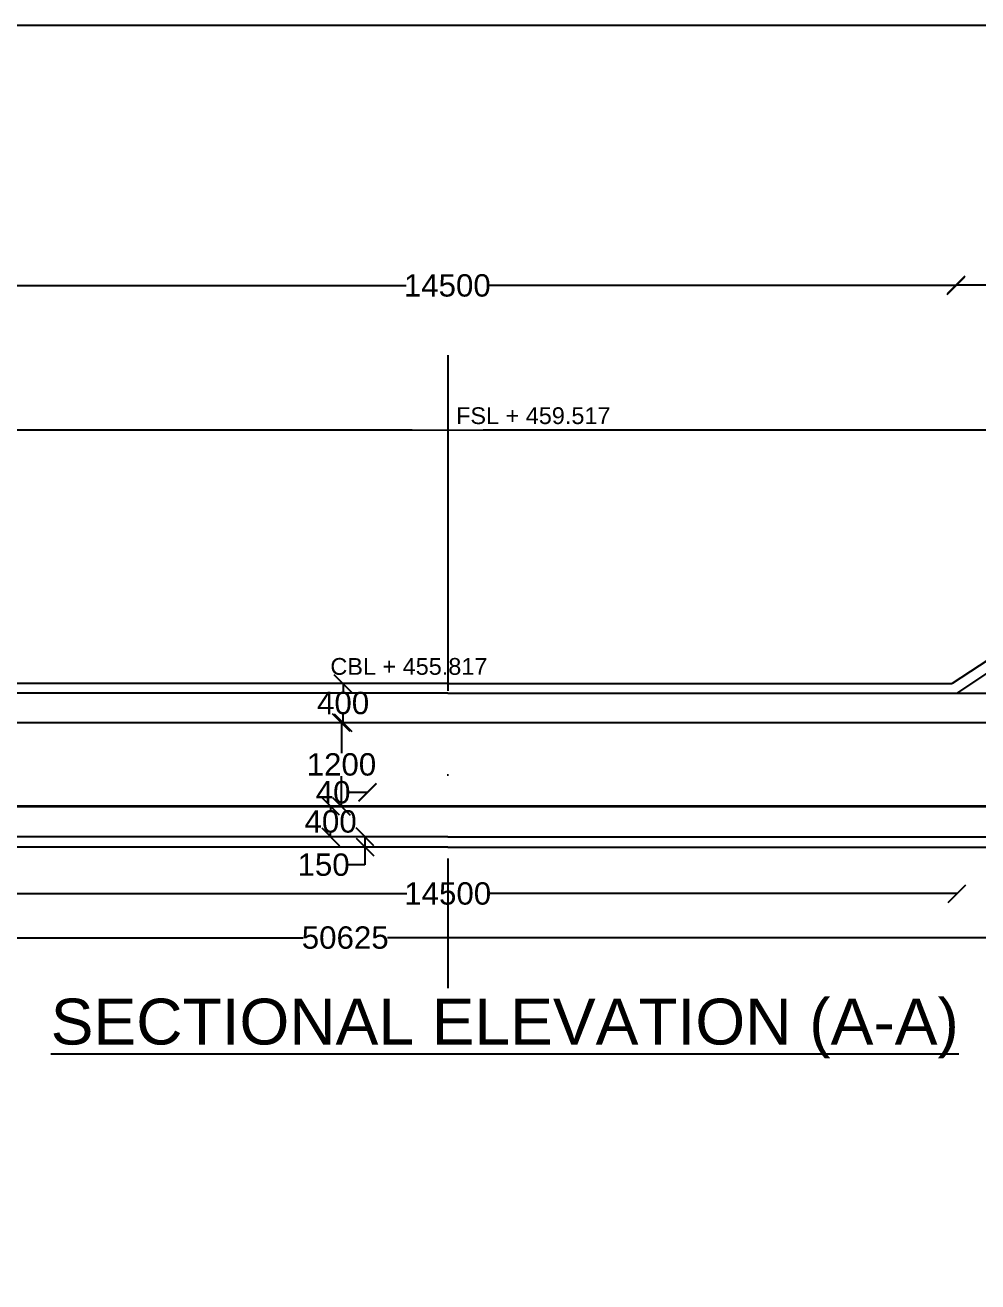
# Model space of a CAD drawing. Header units: millimetres. Extents: x 5124 to 6568637, y 2311 to 91879094.
# Drawn here: x 3549854 to 3554964, y 45951466 to 45958208 of the extents above; entities that cross this region are included whole.
import ezdxf

# ---------------------------------------------------------------- set-up
doc = ezdxf.new("R2010")
doc.units = ezdxf.units.MM
doc.header["$MEASUREMENT"] = 0
doc.linetypes.add('ACAD_ISO10W100', pattern=[18, 12, -3, 0, -3])
for name, color, linetype in [('DIMENSION', 7, 'Continuous'), ('DRAWING', 7, 'Continuous'), ('TEXT', 7, 'Continuous')]:
    doc.layers.add(name, color=color, linetype=linetype)
doc.styles.get("Standard").update_dxf_attribs({"font": 'arial.ttf', "height": 120})
doc.dimstyles.get("Standard").update_dxf_attribs({"dimtxt": 200, "dimasz": 110, "dimexe": 0.18, "dimexo": 0.0625, "dimgap": 0.09, "dimtad": 0, "dimtih": 1, "dimtoh": 1, "dimdec": 0, "dimzin": 0, "dimdsep": 46, "dimtxsty": 'Standard', "dimblk": 'OBLIQUE', "dimcen": 0.09, "dimse1": 1, "dimse2": 1, "dimadec": 0, "dimazin": 0, "dimtfac": 1, "dimtdec": 0, "dimtofl": 0, "dimtmove": 0, "dimatfit": 3, "dimfxl": 1, "dimtolj": 1, "dimtzin": 0, "dimarcsym": 0})

# ---------------------------------------------------------------- blocks, each defined once
blk = doc.blocks.new('_Oblique')
at = {"color": 0, "linetype": 'ByBlock', "lineweight": -2}
blk.add_line((-0.5, -0.5), (0.5, 0.5), dxfattribs=at)
blk = doc.blocks.new('*D63')
at = {"layer": 'Defpoints', "color": 0}
for p in [(3549389.5, 45956812.5), (3554847, 45956810.5), (3554847, 45956715)]:
    blk.add_point(p, dxfattribs=at)
at = {"layer": 'DIMENSION', "color": 0, "lineweight": -2}
for p, q in [((3549389.5, 45956810.5), (3551898.2, 45956810.5)), ((3554847, 45956810.5), (3552338.3, 45956810.5))]:
    blk.add_line(p, q, dxfattribs=at)
at = {"layer": 'DIMENSION', "color": 0, "lineweight": -2, "xscale": 95, "yscale": 95, "zscale": 95, "rotation": 180}
blk.add_blockref('_Oblique', (3549389.5, 45956810.5), dxfattribs=at)
at = {"layer": 'DIMENSION', "color": 0, "lineweight": -2, "xscale": 95, "yscale": 95, "zscale": 95}
blk.add_blockref('_Oblique', (3554847, 45956810.5), dxfattribs=at)
at = {"layer": 'DIMENSION', "color": 0, "insert": (3552118.2, 45956810.5), "char_height": 120, "attachment_point": 5}
blk.add_mtext('\\A1;14500', dxfattribs=at)
blk = doc.blocks.new('*D64')
at = {"layer": 'Defpoints', "color": 0}
for p in [(3554847, 45956810.5), (3557443, 45956814), (3557443, 45956388)]:
    blk.add_point(p, dxfattribs=at)
at = {"layer": 'DIMENSION', "color": 0, "lineweight": -2}
for p, q in [((3554847, 45956814), (3555965.9, 45956814)), ((3557443, 45956814), (3556324.1, 45956814))]:
    blk.add_line(p, q, dxfattribs=at)
at = {"layer": 'DIMENSION', "color": 0, "lineweight": -2, "xscale": 95, "yscale": 95, "zscale": 95, "rotation": 180}
blk.add_blockref('_Oblique', (3554847, 45956814), dxfattribs=at)
at = {"layer": 'DIMENSION', "color": 0, "lineweight": -2, "xscale": 95, "yscale": 95, "zscale": 95}
blk.add_blockref('_Oblique', (3557443, 45956814), dxfattribs=at)
at = {"layer": 'DIMENSION', "color": 0, "insert": (3556145, 45956814), "char_height": 120, "attachment_point": 5}
blk.add_mtext('\\A1;8850', dxfattribs=at)
blk = doc.blocks.new('*D82')
at = {"layer": 'Defpoints', "color": 0}
for p in [(3541725, 45953798), (3561416.6, 45953591), (3541725, 45953312)]:
    blk.add_point(p, dxfattribs=at)
at = {"layer": 'DIMENSION', "color": 0, "lineweight": -2}
for p, q in [((3541725, 45953312), (3551344.5, 45953312)), ((3561416.6, 45953312), (3551797.1, 45953312))]:
    blk.add_line(p, q, dxfattribs=at)
at = {"layer": 'DIMENSION', "color": 0, "lineweight": -2, "xscale": 95, "yscale": 95, "zscale": 95, "rotation": 180}
blk.add_blockref('_Oblique', (3541725, 45953312), dxfattribs=at)
at = {"layer": 'DIMENSION', "color": 0, "lineweight": -2, "xscale": 95, "yscale": 95, "zscale": 95}
blk.add_blockref('_Oblique', (3561416.6, 45953312), dxfattribs=at)
at = {"layer": 'DIMENSION', "color": 0, "insert": (3551570.8, 45953312), "char_height": 120, "attachment_point": 5}
blk.add_mtext('\\A1;50625', dxfattribs=at)
blk = doc.blocks.new('*D177')
at = {"layer": 'Defpoints', "color": 0}
for p in [(3551540, 45954675.5), (3551559.5, 45954465), (3551559.5, 45954465)]:
    blk.add_point(p, dxfattribs=at)
at = {"layer": 'DIMENSION', "color": 0, "lineweight": -2}
for p, q in [((3551559.5, 45954675.5), (3551559.5, 45954631.6)), ((3551559.5, 45954465), (3551559.5, 45954508.9))]:
    blk.add_line(p, q, dxfattribs=at)
at = {"layer": 'DIMENSION', "color": 0, "lineweight": -2, "xscale": 95, "yscale": 95, "zscale": 95}
for p, rotation in [((3551559.5, 45954675.5), 90), ((3551559.5, 45954465), 270)]:
    blk.add_blockref('_Oblique', p, dxfattribs=dict(at, rotation=rotation))
at = {"layer": 'DIMENSION', "color": 0, "insert": (3551559.5, 45954570.2), "char_height": 120, "attachment_point": 5}
blk.add_mtext('\\A1;400', dxfattribs=at)
blk = doc.blocks.new('*D178')
at = {"layer": 'Defpoints', "color": 0}
for p in [(3551559.5, 45954465), (3551550.5, 45954016.5), (3551550.5, 45954016.5)]:
    blk.add_point(p, dxfattribs=at)
at = {"layer": 'DIMENSION', "color": 0, "lineweight": -2}
for p, q in [((3551550.5, 45954465), (3551550.5, 45954302.1)), ((3551550.5, 45954016.5), (3551550.5, 45954179.4))]:
    blk.add_line(p, q, dxfattribs=at)
at = {"layer": 'DIMENSION', "color": 0, "lineweight": -2, "xscale": 95, "yscale": 95, "zscale": 95}
for p, rotation in [((3551550.5, 45954465), 90), ((3551550.5, 45954016.5), 270)]:
    blk.add_blockref('_Oblique', p, dxfattribs=dict(at, rotation=rotation))
at = {"layer": 'DIMENSION', "color": 0, "insert": (3551550.5, 45954240.8), "char_height": 120, "attachment_point": 5}
blk.add_mtext('\\A1;1200', dxfattribs=at)
blk = doc.blocks.new('*D179')
at = {"layer": 'Defpoints', "color": 0}
for p in [(3551689, 45954091.5), (3551689, 45954016.5), (3551691, 45954016.5)]:
    blk.add_point(p, dxfattribs=at)
at = {"layer": 'DIMENSION', "color": 0, "lineweight": -2}
for p, q in [((3551689, 45954091.5), (3551594, 45954091.5)), ((3551691, 45954091.5), (3551689, 45954091.5))]:
    blk.add_line(p, q, dxfattribs=at)
at = {"layer": 'DIMENSION', "color": 0, "lineweight": -2, "xscale": 95, "yscale": 95, "zscale": 95, "rotation": 180}
blk.add_blockref('_Oblique', (3551689, 45954091.5), dxfattribs=at)
at = {"layer": 'DIMENSION', "color": 0, "lineweight": -2, "xscale": 95, "yscale": 95, "zscale": 95}
blk.add_blockref('_Oblique', (3551691, 45954091.5), dxfattribs=at)
at = {"layer": 'DIMENSION', "color": 0, "insert": (3551505.8, 45954091.5), "char_height": 120, "attachment_point": 5}
blk.add_mtext('\\A1;40', dxfattribs=at)
blk = doc.blocks.new('*D180')
at = {"layer": 'Defpoints', "color": 0}
for p in [(3551474.5, 45954016.5), (3551492.5, 45953853), (3551492.5, 45953853)]:
    blk.add_point(p, dxfattribs=at)
at = {"layer": 'DIMENSION', "color": 0, "lineweight": -2}
for p, q in [((3551492.5, 45954016.5), (3551492.5, 45953996.1)), ((3551492.5, 45953853), (3551492.5, 45953873.4))]:
    blk.add_line(p, q, dxfattribs=at)
at = {"layer": 'DIMENSION', "color": 0, "lineweight": -2, "xscale": 95, "yscale": 95, "zscale": 95}
for p, rotation in [((3551492.5, 45954016.5), 90), ((3551492.5, 45953853), 270)]:
    blk.add_blockref('_Oblique', p, dxfattribs=dict(at, rotation=rotation))
at = {"layer": 'DIMENSION', "color": 0, "insert": (3551492.5, 45953934.8), "char_height": 120, "attachment_point": 5}
blk.add_mtext('\\A1;400', dxfattribs=at)
blk = doc.blocks.new('*D181')
at = {"layer": 'Defpoints', "color": 0}
for p in [(3551676.5, 45953853), (3551676.5, 45953798), (3551676.5, 45953798)]:
    blk.add_point(p, dxfattribs=at)
at = {"layer": 'DIMENSION', "color": 0, "lineweight": -2}
for p, q in [((3551676.5, 45953853), (3551676.5, 45953798)), ((3551676.5, 45953798), (3551676.5, 45953703)), ((3551676.5, 45953703), (3551581.5, 45953703))]:
    blk.add_line(p, q, dxfattribs=at)
at = {"layer": 'DIMENSION', "color": 0, "lineweight": -2, "xscale": 95, "yscale": 95, "zscale": 95}
for p, rotation in [((3551676.5, 45953853), 90), ((3551676.5, 45953798), 270)]:
    blk.add_blockref('_Oblique', p, dxfattribs=dict(at, rotation=rotation))
at = {"layer": 'DIMENSION', "color": 0, "insert": (3551454.7, 45953703), "char_height": 120, "attachment_point": 5}
blk.add_mtext('\\A1;150', dxfattribs=at)
blk = doc.blocks.new('*D182')
at = {"layer": 'Defpoints', "color": 0}
for p in [(3549389.5, 45954623), (3554851.5, 45954623), (3554851.5, 45953548.5)]:
    blk.add_point(p, dxfattribs=at)
at = {"layer": 'DIMENSION', "color": 0, "lineweight": -2}
for p, q in [((3549389.5, 45953548.5), (3551900.5, 45953548.5)), ((3554851.5, 45953548.5), (3552340.5, 45953548.5))]:
    blk.add_line(p, q, dxfattribs=at)
at = {"layer": 'DIMENSION', "color": 0, "lineweight": -2, "xscale": 95, "yscale": 95, "zscale": 95, "rotation": 180}
blk.add_blockref('_Oblique', (3549389.5, 45953548.5), dxfattribs=at)
at = {"layer": 'DIMENSION', "color": 0, "lineweight": -2, "xscale": 95, "yscale": 95, "zscale": 95}
blk.add_blockref('_Oblique', (3554851.5, 45953548.5), dxfattribs=at)
at = {"layer": 'DIMENSION', "color": 0, "insert": (3552120.5, 45953548.5), "char_height": 120, "attachment_point": 5}
blk.add_mtext('\\A1;14500', dxfattribs=at)

msp = doc.modelspace()

# ---------------------------------------------------------------- linework, layer by layer
at = {"layer": 'DRAWING'}
msp.add_lwpolyline([(3532836, 45958207.5), (3578609.5, 45958207.5), (3578609.5, 45929346.5), (3532836, 45929346.5)], close=True, dxfattribs=at)
at = {"layer": 'DRAWING', "linetype": 'ACAD_ISO10W100', "ltscale": 150}
msp.add_lwpolyline([(3552120.5, 45956436.5), (3552120.5, 45953041.5)], dxfattribs=at)
at = {"layer": 'DRAWING'}
for points in [[(3557443, 45956388), (3554827, 45954675.5)], [(3557184.4, 45956218.7), (3557287, 45956218.7), (3557287, 45956161.5), (3557163, 45956161.5), (3554851.5, 45954623)], [(3552120.5, 45954623), (3541725, 45954623)], [(3552120.5, 45954675.5), (3549414, 45954675.5)], [(3552120.5, 45954675.5), (3554827, 45954675.5)], [(3552120.5, 45954623), (3559311, 45954623)], [(3552120.5, 45953853), (3541725, 45953853)], [(3552120.5, 45953853), (3559311, 45953853)], [(3552120.5, 45953798), (3541725, 45953798)], [(3552120.5, 45953798), (3559311, 45953798)]]:
    msp.add_lwpolyline(points, dxfattribs=at)
for points, const_width in [([(3552120.5, 45956035), (3547336.1, 45956035.8)], 10), ([(3552120.5, 45956035), (3556904.9, 45956035.8)], 10), ([(3552120.5, 45954465), (3541725, 45954465)], 10), ([(3552120.5, 45954465), (3559311, 45954465)], 10), ([(3552120.5, 45954016.5), (3541725, 45954016.5)], 15), ([(3552120.5, 45954016.5), (3559311, 45954016.5)], 15)]:
    msp.add_lwpolyline(points, dxfattribs=dict(at, const_width=const_width))

# ---------------------------------------------------------------- texts
at = {"layer": 'TEXT'}
for s, height, p in [('FSL + 459.517', 90, (3552165.3, 45956067.4)), ('CBL + 455.817', 90, (3551491.1, 45954722.3)), ('%%USECTIONAL ELEVATION (A-A)', 246.09, (3549991.2, 45952738.9))]:
    msp.add_text(s, height=height, dxfattribs=at).set_placement(p)

# ---------------------------------------------------------------- dimensions: what is measured, and where the dimension line sits
at = {"layer": 'DIMENSION'}
for base, p1, p2, text, picture, middle in [((3554847, 45956810.5), (3549389.5, 45956812.5), (3554847, 45956715), '14500', '*D63', (3552118.2, 45956810.5)), ((3557443, 45956814), (3554847, 45956810.5), (3557443, 45956388), '8850', '*D64', (3556145, 45956814)), ((3554851.5, 45953548.5), (3549389.5, 45954623), (3554851.5, 45954623), '14500', '*D182', (3552120.5, 45953548.5)), ((3551689, 45954091.5), (3551691, 45954016.5), (3551689, 45954016.5), '40', '*D179', (3551505.8, 45954091.5)), ((3541725, 45953312), (3561416.6, 45953591), (3541725, 45953798), '50625', '*D82', (3551570.8, 45953312))]:
    dim = msp.add_linear_dim(base=base, p1=p1, p2=p2, text=text, dimstyle='Standard', override={"dimasz": 95, "dimarcsym": 1}, dxfattribs=at)
    dim.commit()
    dim.dimension.update_dxf_attribs({"geometry": picture, "text_midpoint": middle})
for base, p1, p2, text, picture, middle in [((3551559.5, 45954465), (3551540, 45954675.5), (3551559.5, 45954465), '400', '*D177', (3551559.5, 45954570.2)), ((3551550.5, 45954016.5), (3551559.5, 45954465), (3551550.5, 45954016.5), '1200', '*D178', (3551550.5, 45954240.8)), ((3551492.5, 45953853), (3551474.5, 45954016.5), (3551492.5, 45953853), '400', '*D180', (3551492.5, 45953934.8)), ((3551676.5, 45953798), (3551676.5, 45953853), (3551676.5, 45953798), '150', '*D181', (3551454.7, 45953703))]:
    dim = msp.add_linear_dim(base=base, p1=p1, p2=p2, angle=90, text=text, dimstyle='Standard', override={"dimasz": 95, "dimarcsym": 1}, dxfattribs=at)
    dim.commit()
    dim.dimension.update_dxf_attribs({"geometry": picture, "text_midpoint": middle})

doc.saveas('drawing.dxf')
